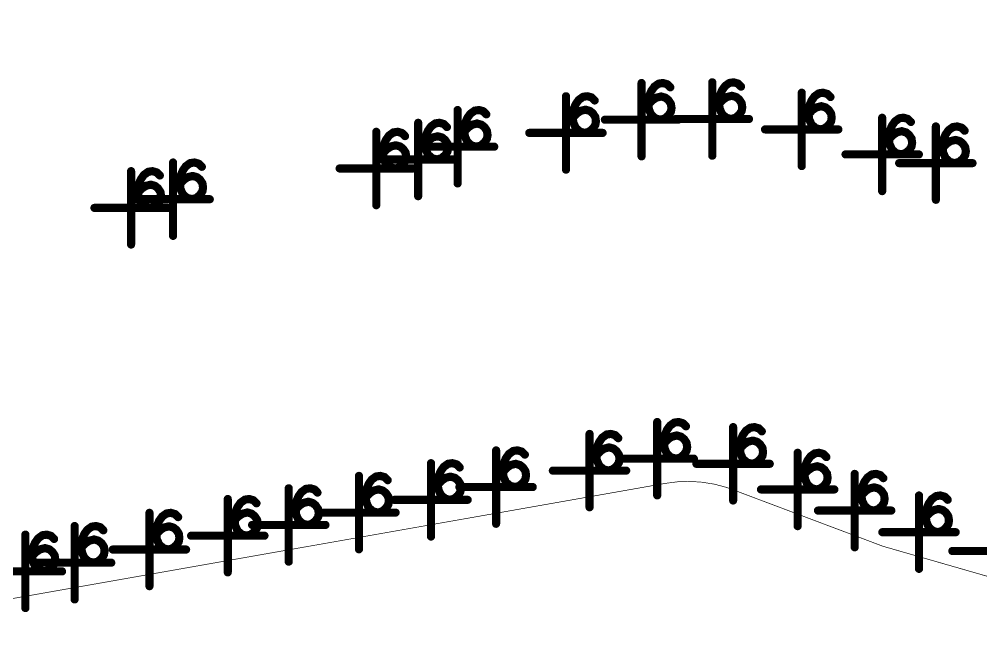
# Model space of a CAD drawing. Header units: millimetres. Extents: x 3885 to 4350, y -149 to 182.
# Drawn here: x 4114.48 to 4129.46, y 75.21 to 84.97 of the extents above; entities that cross this region are included whole.
import ezdxf

# ---------------------------------------------------------------- set-up
doc = ezdxf.new("R2010")
doc.units = ezdxf.units.MM
doc.header["$LTSCALE"] = 23.1
doc.layers.get('0').update_dxf_attribs({"linetype": 'CONTINUOUS'})

# ---------------------------------------------------------------- blocks, each defined once
blk = doc.blocks.new('PAD_R1')
at = {"const_width": 0.5}
blk.add_lwpolyline([(0.25, 0, 1), (-0.25, 0, 1)], format="xyb", close=True, dxfattribs=at)

msp = doc.modelspace()

# ---------------------------------------------------------------- linework, layer by layer
at = {"const_width": 0.0102}
msp.add_lwpolyline([(4113.202, 75.742), (4124.546, 77.743, -0.144705), (4125.672, 77.615, 0.100411), (4137.441, 75.227), (4142.941, 75.227, 0.151026), (4159.983, 80.495, -0.151038), (4161.111, 80.844), (4185.826, 80.844, 0.414215), (4186.826, 81.844), (4186.826, 93.444, 0.414215), (4185.826, 94.444), (4160.956, 94.444, 0.152268), (4152.375, 91.769, -0.152268), (4142.941, 88.827), (4137.441, 88.827, -0.101585), (4130.901, 90.17, 0.145893), (4122.33, 91.162), (4110.84, 89.136)], format="xyb", dxfattribs=at)
for points, const_width in [([(4124.463, 84.036), (4124.481, 83.91)], 0.0672), ([(4124.556, 84.029), (4124.521, 83.907)], 0.0695), ([(4125.274, 83.989), (4125.274, 82.846)], 0.127), ([(4125.471, 84.007), (4125.544, 83.904)], 0.0821), ([(4125.565, 84.047), (4125.583, 83.921)], 0.0672), ([(4125.658, 84.04), (4125.623, 83.918)], 0.0695), ([(4124.172, 83.978), (4124.172, 82.835)], 0.127), ([(4124.297, 83.924), (4124.4, 83.85)], 0.0818), ([(4124.368, 83.996), (4124.442, 83.893)], 0.0821), ([(4124.641, 83.98), (4124.551, 83.89)], 0.0675), ([(4125.399, 83.935), (4125.502, 83.861)], 0.0818), ([(4125.743, 83.991), (4125.653, 83.901)], 0.0675), ([(4126.959, 83.885), (4126.977, 83.759)], 0.0672), ([(4127.052, 83.878), (4127.017, 83.756)], 0.0695), ([(4122.995, 83.772), (4122.995, 82.629)], 0.127), ([(4123.119, 83.719), (4123.222, 83.645)], 0.0818), ([(4123.191, 83.791), (4123.265, 83.688)], 0.0821), ([(4123.286, 83.831), (4123.303, 83.705)], 0.0672), ([(4123.379, 83.824), (4123.344, 83.702)], 0.0695), ([(4123.463, 83.774), (4123.374, 83.685)], 0.0675), ([(4124.22, 83.71), (4124.345, 83.691)], 0.0754), ([(4124.227, 83.76), (4124.353, 83.74)], 0.0754), ([(4124.252, 83.846), (4124.368, 83.796)], 0.0727), ([(4124.265, 83.723), (4124.355, 83.633)], 0.0945), ([(4124.337, 83.783), (4124.407, 83.677)], 0.0687), ([(4124.423, 83.82), (4124.454, 83.697)], 0.0785), ([(4124.528, 83.82), (4124.493, 83.698)], 0.0695), ([(4124.607, 83.78), (4124.528, 83.681)], 0.0609), ([(4124.663, 83.718), (4124.557, 83.647)], 0.0687), ([(4125.322, 83.721), (4125.447, 83.702)], 0.0754), ([(4125.329, 83.771), (4125.455, 83.751)], 0.0754), ([(4125.354, 83.857), (4125.471, 83.806)], 0.0727), ([(4125.367, 83.733), (4125.457, 83.644)], 0.0945), ([(4125.439, 83.794), (4125.509, 83.688)], 0.0687), ([(4125.525, 83.831), (4125.556, 83.708)], 0.0785), ([(4125.63, 83.831), (4125.595, 83.709)], 0.0695), ([(4125.709, 83.791), (4125.63, 83.691)], 0.0609), ([(4125.765, 83.729), (4125.659, 83.658)], 0.0687), ([(4126.668, 83.827), (4126.668, 82.684)], 0.127), ([(4126.792, 83.773), (4126.896, 83.699)], 0.0818), ([(4126.864, 83.845), (4126.938, 83.742)], 0.0821), ([(4127.137, 83.829), (4127.047, 83.739)], 0.0675), ([(4121.306, 83.557), (4121.306, 82.414)], 0.127), ([(4121.502, 83.575), (4121.576, 83.472)], 0.0821), ([(4121.597, 83.615), (4121.615, 83.49)], 0.0672), ([(4121.69, 83.609), (4121.655, 83.487)], 0.0695), ([(4123.074, 83.64), (4123.191, 83.59)], 0.0727), ([(4123.159, 83.578), (4123.23, 83.472)], 0.0687), ([(4123.246, 83.615), (4123.277, 83.492)], 0.0785), ([(4123.35, 83.614), (4123.315, 83.492)], 0.0695), ([(4123.43, 83.574), (4123.35, 83.475)], 0.0609), ([(4124.218, 83.609), (4124.345, 83.622)], 0.0955), ([(4124.247, 83.5), (4124.363, 83.551)], 0.0939), ([(4124.697, 83.63), (4124.571, 83.611)], 0.0675), ([(4124.697, 83.548), (4124.571, 83.569)], 0.058), ([(4125.32, 83.62), (4125.447, 83.633)], 0.0955), ([(4125.349, 83.511), (4125.466, 83.562)], 0.0939), ([(4125.799, 83.64), (4125.673, 83.622)], 0.0675), ([(4125.799, 83.559), (4125.674, 83.58)], 0.058), ([(4126.715, 83.559), (4126.841, 83.54)], 0.0754), ([(4126.723, 83.608), (4126.849, 83.589)], 0.0754), ([(4126.748, 83.695), (4126.864, 83.644)], 0.0727), ([(4126.761, 83.571), (4126.851, 83.482)], 0.0945), ([(4126.833, 83.632), (4126.903, 83.526)], 0.0687), ([(4126.919, 83.669), (4126.95, 83.546)], 0.0785), ([(4127.023, 83.669), (4126.989, 83.546)], 0.0695), ([(4127.103, 83.628), (4127.023, 83.529)], 0.0609), ([(4127.159, 83.567), (4127.053, 83.496)], 0.0687), ([(4120.983, 83.417), (4121.001, 83.291)], 0.0672), ([(4121.385, 83.425), (4121.502, 83.375)], 0.0727), ([(4121.43, 83.504), (4121.533, 83.43)], 0.0818), ([(4121.774, 83.559), (4121.685, 83.469)], 0.0675), ([(4123.041, 83.404), (4123.167, 83.417)], 0.0955), ([(4123.042, 83.505), (4123.168, 83.486)], 0.0754), ([(4123.05, 83.554), (4123.175, 83.535)], 0.0754), ([(4123.088, 83.517), (4123.177, 83.427)], 0.0945), ([(4123.485, 83.512), (4123.38, 83.442)], 0.0687), ([(4123.519, 83.424), (4123.394, 83.406)], 0.0675), ([(4124.744, 83.406), (4123.601, 83.406)], 0.127), ([(4124.317, 83.406), (4124.399, 83.502)], 0.0879), ([(4124.414, 83.354), (4124.445, 83.477)], 0.0785), ([(4124.518, 83.355), (4124.483, 83.477)], 0.0692), ([(4124.603, 83.4), (4124.522, 83.498)], 0.0743), ([(4124.663, 83.466), (4124.557, 83.537)], 0.0687), ([(4125.846, 83.417), (4124.703, 83.417)], 0.127), ([(4125.419, 83.417), (4125.501, 83.513)], 0.0879), ([(4125.516, 83.365), (4125.547, 83.488)], 0.0785), ([(4125.62, 83.366), (4125.585, 83.488)], 0.0692), ([(4125.705, 83.411), (4125.624, 83.509)], 0.0743), ([(4125.765, 83.477), (4125.659, 83.547)], 0.0687), ([(4126.714, 83.458), (4126.84, 83.471)], 0.0955), ([(4126.743, 83.348), (4126.859, 83.4)], 0.0939), ([(4127.193, 83.478), (4127.067, 83.46)], 0.0675), ([(4127.192, 83.397), (4127.067, 83.418)], 0.058), ([(4127.921, 83.437), (4127.921, 82.294)], 0.127), ([(4128.118, 83.456), (4128.192, 83.353)], 0.0821), ([(4128.212, 83.496), (4128.23, 83.37)], 0.0672), ([(4128.305, 83.489), (4128.271, 83.367)], 0.0695), ([(4128.39, 83.439), (4128.3, 83.35)], 0.0675), ([(4120.33, 83.276), (4120.348, 83.15)], 0.0672), ([(4120.423, 83.27), (4120.388, 83.147)], 0.0695), ([(4120.692, 83.358), (4120.692, 82.215)], 0.127), ([(4120.817, 83.305), (4120.92, 83.231)], 0.0818), ([(4120.889, 83.377), (4120.962, 83.274)], 0.0821), ([(4121.076, 83.41), (4121.041, 83.288)], 0.0695), ([(4121.161, 83.36), (4121.071, 83.271)], 0.0675), ([(4121.353, 83.29), (4121.479, 83.27)], 0.0754), ([(4121.361, 83.339), (4121.486, 83.32)], 0.0754), ([(4121.399, 83.302), (4121.489, 83.212)], 0.0945), ([(4121.47, 83.362), (4121.541, 83.257)], 0.0687), ([(4121.557, 83.4), (4121.588, 83.276)], 0.0785), ([(4121.661, 83.399), (4121.626, 83.277)], 0.0695), ([(4121.741, 83.359), (4121.661, 83.26)], 0.0609), ([(4121.797, 83.297), (4121.691, 83.227)], 0.0687), ([(4123.07, 83.294), (4123.186, 83.346)], 0.0939), ([(4123.139, 83.2), (4123.222, 83.297)], 0.0879), ([(4123.236, 83.149), (4123.267, 83.272)], 0.0785), ([(4123.341, 83.149), (4123.306, 83.272)], 0.0692), ([(4123.426, 83.195), (4123.344, 83.293)], 0.0743), ([(4123.485, 83.261), (4123.38, 83.331)], 0.0687), ([(4123.519, 83.343), (4123.394, 83.364)], 0.058), ([(4127.239, 83.255), (4126.096, 83.255)], 0.127), ([(4126.812, 83.254), (4126.895, 83.351)], 0.0879), ([(4126.91, 83.203), (4126.941, 83.326)], 0.0785), ([(4127.014, 83.204), (4126.979, 83.326)], 0.0692), ([(4127.099, 83.249), (4127.018, 83.347)], 0.0743), ([(4127.159, 83.315), (4127.053, 83.385)], 0.0687), ([(4128.001, 83.305), (4128.118, 83.255)], 0.0727), ([(4128.046, 83.384), (4128.149, 83.31)], 0.0818), ([(4128.173, 83.28), (4128.203, 83.157)], 0.0785), ([(4128.277, 83.279), (4128.242, 83.157)], 0.0695), ([(4128.758, 83.302), (4128.758, 82.159)], 0.127), ([(4128.954, 83.32), (4129.028, 83.217)], 0.0821), ([(4129.049, 83.36), (4129.067, 83.234)], 0.0672), ([(4129.142, 83.353), (4129.107, 83.231)], 0.0695), ([(4129.227, 83.304), (4129.137, 83.214)], 0.0675), ([(4120.039, 83.218), (4120.039, 82.075)], 0.127), ([(4120.163, 83.164), (4120.267, 83.091)], 0.0818), ([(4120.235, 83.236), (4120.309, 83.133)], 0.0821), ([(4120.508, 83.22), (4120.418, 83.13)], 0.0675), ([(4120.747, 83.14), (4120.873, 83.121)], 0.0754), ([(4120.772, 83.226), (4120.889, 83.176)], 0.0727), ([(4120.785, 83.103), (4120.875, 83.013)], 0.0945), ([(4120.857, 83.164), (4120.927, 83.058)], 0.0687), ([(4120.944, 83.201), (4120.974, 83.078)], 0.0785), ([(4121.048, 83.2), (4121.013, 83.078)], 0.0695), ([(4121.127, 83.16), (4121.048, 83.061)], 0.0609), ([(4121.352, 83.189), (4121.478, 83.202)], 0.0955), ([(4121.381, 83.079), (4121.497, 83.13)], 0.0939), ([(4121.797, 83.046), (4121.691, 83.116)], 0.0687), ([(4121.831, 83.209), (4121.705, 83.191)], 0.0675), ([(4121.83, 83.127), (4121.705, 83.148)], 0.058), ([(4123.566, 83.201), (4122.423, 83.201)], 0.127), ([(4127.969, 83.17), (4128.094, 83.151)], 0.0754), ([(4127.977, 83.219), (4128.102, 83.2)], 0.0754), ([(4128.014, 83.182), (4128.104, 83.092)], 0.0945), ([(4128.086, 83.243), (4128.157, 83.137)], 0.0687), ([(4128.356, 83.239), (4128.277, 83.14)], 0.0609), ([(4128.412, 83.177), (4128.307, 83.107)], 0.0687), ([(4128.837, 83.17), (4128.954, 83.12)], 0.0727), ([(4128.882, 83.248), (4128.986, 83.175)], 0.0818), ([(4129.009, 83.144), (4129.04, 83.021)], 0.0785), ([(4129.113, 83.144), (4129.079, 83.022)], 0.0695), ([(4120.094, 83), (4120.219, 82.981)], 0.0754), ([(4120.118, 83.086), (4120.235, 83.036)], 0.0727), ([(4120.132, 82.963), (4120.222, 82.873)], 0.0945), ([(4120.204, 83.023), (4120.274, 82.918)], 0.0687), ([(4120.29, 83.061), (4120.321, 82.937)], 0.0785), ([(4120.394, 83.06), (4120.359, 82.938)], 0.0695), ([(4120.474, 83.02), (4120.394, 82.921)], 0.0609), ([(4121.877, 82.986), (4120.734, 82.986)], 0.127), ([(4120.739, 82.99), (4120.865, 83.003)], 0.0955), ([(4120.74, 83.091), (4120.865, 83.072)], 0.0754), ([(4121.183, 83.098), (4121.078, 83.028)], 0.0687), ([(4121.217, 83.01), (4121.091, 82.992)], 0.0675), ([(4121.45, 82.985), (4121.533, 83.081)], 0.0879), ([(4121.548, 82.934), (4121.578, 83.057)], 0.0785), ([(4121.652, 82.934), (4121.617, 83.056)], 0.0692), ([(4121.737, 82.98), (4121.656, 83.077)], 0.0743), ([(4127.968, 83.069), (4128.094, 83.082)], 0.0955), ([(4127.997, 82.959), (4128.113, 83.011)], 0.0939), ([(4128.066, 82.865), (4128.148, 82.962)], 0.0879), ([(4128.412, 82.926), (4128.307, 82.996)], 0.0687), ([(4128.446, 83.089), (4128.321, 83.071)], 0.0675), ([(4128.446, 83.008), (4128.321, 83.029)], 0.058), ([(4128.805, 83.034), (4128.931, 83.015)], 0.0754), ([(4128.813, 83.084), (4128.939, 83.064)], 0.0754), ([(4128.851, 83.047), (4128.941, 82.957)], 0.0945), ([(4128.923, 83.107), (4128.993, 83.001)], 0.0687), ([(4129.193, 83.104), (4129.113, 83.005)], 0.0609), ([(4129.249, 83.042), (4129.143, 82.971)], 0.0687), ([(4120.085, 82.85), (4120.211, 82.862)], 0.0955), ([(4120.086, 82.95), (4120.212, 82.931)], 0.0754), ([(4121.264, 82.787), (4120.121, 82.787)], 0.127), ([(4120.53, 82.958), (4120.424, 82.888)], 0.0687), ([(4120.564, 82.87), (4120.438, 82.852)], 0.0675), ([(4120.768, 82.88), (4120.884, 82.932)], 0.0939), ([(4120.837, 82.786), (4120.919, 82.883)], 0.0879), ([(4120.934, 82.735), (4120.965, 82.858)], 0.0785), ([(4121.038, 82.735), (4121.003, 82.858)], 0.0692), ([(4121.123, 82.781), (4121.042, 82.879)], 0.0743), ([(4121.183, 82.847), (4121.078, 82.917)], 0.0687), ([(4121.217, 82.929), (4121.092, 82.95)], 0.058), ([(4128.493, 82.866), (4127.35, 82.866)], 0.127), ([(4128.163, 82.814), (4128.194, 82.937)], 0.0785), ([(4128.267, 82.814), (4128.233, 82.937)], 0.0692), ([(4128.352, 82.86), (4128.271, 82.958)], 0.0743), ([(4128.804, 82.933), (4128.93, 82.946)], 0.0955), ([(4128.833, 82.824), (4128.949, 82.875)], 0.0939), ([(4128.902, 82.73), (4128.985, 82.826)], 0.0879), ([(4129.189, 82.724), (4129.108, 82.822)], 0.0743), ([(4129.249, 82.79), (4129.143, 82.861)], 0.0687), ([(4129.283, 82.954), (4129.157, 82.935)], 0.0675), ([(4129.282, 82.872), (4129.157, 82.893)], 0.058), ([(4116.873, 82.74), (4116.873, 81.597)], 0.127), ([(4116.998, 82.686), (4117.101, 82.613)], 0.0818), ([(4117.069, 82.758), (4117.143, 82.655)], 0.0821), ([(4117.164, 82.798), (4117.182, 82.672)], 0.0672), ([(4117.257, 82.792), (4117.222, 82.669)], 0.0695), ([(4117.342, 82.742), (4117.252, 82.652)], 0.0675), ([(4120.61, 82.647), (4119.467, 82.647)], 0.127), ([(4120.114, 82.74), (4120.23, 82.791)], 0.0939), ([(4120.183, 82.646), (4120.266, 82.742)], 0.0879), ([(4120.281, 82.594), (4120.311, 82.718)], 0.0785), ([(4120.385, 82.595), (4120.35, 82.717)], 0.0692), ([(4120.47, 82.64), (4120.389, 82.738)], 0.0743), ([(4120.53, 82.706), (4120.424, 82.777)], 0.0687), ([(4120.563, 82.788), (4120.438, 82.809)], 0.058), ([(4129.329, 82.73), (4128.186, 82.73)], 0.127), ([(4129, 82.678), (4129.03, 82.801)], 0.0785), ([(4129.104, 82.679), (4129.069, 82.801)], 0.0692), ([(4116.219, 82.605), (4116.219, 81.462)], 0.127), ([(4116.344, 82.551), (4116.447, 82.478)], 0.0818), ([(4116.416, 82.623), (4116.49, 82.52)], 0.0821), ([(4116.51, 82.663), (4116.528, 82.537)], 0.0672), ([(4116.603, 82.656), (4116.569, 82.534)], 0.0695), ([(4116.688, 82.607), (4116.598, 82.517)], 0.0675), ([(4116.928, 82.522), (4117.054, 82.503)], 0.0754), ([(4116.953, 82.608), (4117.07, 82.558)], 0.0727), ([(4117.038, 82.545), (4117.108, 82.439)], 0.0687), ([(4117.124, 82.583), (4117.155, 82.459)], 0.0785), ([(4117.229, 82.582), (4117.194, 82.46)], 0.0695), ([(4117.308, 82.542), (4117.229, 82.443)], 0.0609), ([(4116.275, 82.387), (4116.4, 82.367)], 0.0754), ([(4116.299, 82.473), (4116.416, 82.423)], 0.0727), ([(4116.384, 82.41), (4116.455, 82.304)], 0.0687), ([(4116.471, 82.447), (4116.501, 82.324)], 0.0785), ([(4116.575, 82.447), (4116.54, 82.325)], 0.0695), ([(4116.654, 82.407), (4116.575, 82.308)], 0.0609), ([(4116.919, 82.372), (4117.046, 82.384)], 0.0955), ([(4116.921, 82.472), (4117.046, 82.453)], 0.0754), ([(4116.966, 82.485), (4117.056, 82.395)], 0.0945), ([(4117.364, 82.48), (4117.258, 82.409)], 0.0687), ([(4117.398, 82.392), (4117.272, 82.374)], 0.0675), ([(4116.266, 82.236), (4116.392, 82.249)], 0.0955), ([(4116.267, 82.337), (4116.392, 82.318)], 0.0754), ([(4116.312, 82.35), (4116.402, 82.26)], 0.0945), ([(4116.71, 82.345), (4116.605, 82.274)], 0.0687), ([(4116.744, 82.257), (4116.618, 82.239)], 0.0675), ([(4116.948, 82.262), (4117.064, 82.313)], 0.0939), ([(4117.018, 82.168), (4117.1, 82.264)], 0.0879), ([(4117.115, 82.116), (4117.146, 82.24)], 0.0785), ([(4117.219, 82.117), (4117.184, 82.239)], 0.0692), ([(4117.304, 82.162), (4117.223, 82.26)], 0.0743), ([(4117.364, 82.228), (4117.258, 82.299)], 0.0687), ([(4117.398, 82.31), (4117.273, 82.331)], 0.058), ([(4117.445, 82.168), (4116.302, 82.168)], 0.127), ([(4116.295, 82.127), (4116.411, 82.178)], 0.0939), ([(4116.364, 82.033), (4116.446, 82.129)], 0.0879), ([(4116.461, 81.981), (4116.492, 82.104)], 0.0785), ([(4116.565, 81.982), (4116.531, 82.104)], 0.0692), ([(4116.65, 82.027), (4116.569, 82.125)], 0.0743), ([(4116.71, 82.093), (4116.605, 82.164)], 0.0687), ([(4116.744, 82.175), (4116.619, 82.196)], 0.058), ([(4116.791, 82.033), (4115.648, 82.033)], 0.127), ([(4124.416, 78.698), (4124.416, 77.555)], 0.127), ([(4124.54, 78.645), (4124.644, 78.571)], 0.0818), ([(4124.612, 78.716), (4124.686, 78.613)], 0.0821), ([(4124.707, 78.756), (4124.725, 78.631)], 0.0672), ([(4124.8, 78.75), (4124.765, 78.627)], 0.0695), ([(4124.885, 78.7), (4124.795, 78.61)], 0.0675), ([(4125.599, 78.619), (4125.599, 77.476)], 0.127), ([(4125.795, 78.637), (4125.869, 78.534)], 0.0821), ([(4125.89, 78.677), (4125.907, 78.551)], 0.0672), ([(4125.983, 78.67), (4125.948, 78.548)], 0.0695), ([(4126.067, 78.621), (4125.978, 78.531)], 0.0675), ([(4123.362, 78.513), (4123.362, 77.37)], 0.127), ([(4123.558, 78.531), (4123.632, 78.428)], 0.0821), ([(4123.653, 78.571), (4123.671, 78.445)], 0.0672), ([(4123.746, 78.564), (4123.711, 78.442)], 0.0695), ([(4123.831, 78.515), (4123.741, 78.425)], 0.0675), ([(4124.471, 78.48), (4124.597, 78.461)], 0.0754), ([(4124.496, 78.566), (4124.612, 78.516)], 0.0727), ([(4124.581, 78.503), (4124.651, 78.398)], 0.0687), ([(4124.667, 78.541), (4124.698, 78.417)], 0.0785), ([(4124.772, 78.54), (4124.737, 78.418)], 0.0695), ([(4124.851, 78.5), (4124.772, 78.401)], 0.0609), ([(4125.678, 78.487), (4125.795, 78.437)], 0.0727), ([(4125.723, 78.565), (4125.826, 78.492)], 0.0818), ([(4123.441, 78.381), (4123.558, 78.331)], 0.0727), ([(4123.486, 78.459), (4123.59, 78.386)], 0.0818), ([(4123.613, 78.355), (4123.644, 78.232)], 0.0785), ([(4123.717, 78.355), (4123.683, 78.233)], 0.0695), ([(4124.462, 78.33), (4124.589, 78.343)], 0.0955), ([(4124.463, 78.431), (4124.589, 78.411)], 0.0754), ([(4124.509, 78.443), (4124.599, 78.353)], 0.0945), ([(4124.907, 78.438), (4124.801, 78.368)], 0.0687), ([(4124.941, 78.35), (4124.815, 78.332)], 0.0675), ([(4125.646, 78.351), (4125.772, 78.332)], 0.0754), ([(4125.654, 78.401), (4125.779, 78.381)], 0.0754), ([(4125.692, 78.364), (4125.781, 78.274)], 0.0945), ([(4125.763, 78.424), (4125.834, 78.318)], 0.0687), ([(4125.85, 78.461), (4125.881, 78.338)], 0.0785), ([(4125.954, 78.461), (4125.919, 78.339)], 0.0695), ([(4126.034, 78.421), (4125.954, 78.322)], 0.0609), ([(4126.089, 78.359), (4125.984, 78.288)], 0.0687), ([(4121.906, 78.256), (4121.906, 77.113)], 0.127), ([(4122.03, 78.203), (4122.134, 78.129)], 0.0818), ([(4122.102, 78.275), (4122.176, 78.171)], 0.0821), ([(4122.197, 78.315), (4122.215, 78.189)], 0.0672), ([(4122.29, 78.308), (4122.255, 78.186)], 0.0695), ([(4122.375, 78.258), (4122.285, 78.169)], 0.0675), ([(4123.408, 78.145), (4123.534, 78.157)], 0.0955), ([(4123.409, 78.245), (4123.535, 78.226)], 0.0754), ([(4123.417, 78.295), (4123.543, 78.275)], 0.0754), ([(4123.455, 78.258), (4123.545, 78.168)], 0.0945), ([(4123.527, 78.318), (4123.597, 78.212)], 0.0687), ([(4123.797, 78.315), (4123.717, 78.216)], 0.0609), ([(4123.853, 78.253), (4123.747, 78.182)], 0.0687), ([(4124.491, 78.22), (4124.607, 78.271)], 0.0939), ([(4124.56, 78.126), (4124.643, 78.222)], 0.0879), ([(4124.658, 78.075), (4124.689, 78.198)], 0.0785), ([(4124.762, 78.075), (4124.727, 78.197)], 0.0692), ([(4124.847, 78.121), (4124.766, 78.218)], 0.0743), ([(4124.907, 78.186), (4124.801, 78.257)], 0.0687), ([(4124.941, 78.268), (4124.815, 78.289)], 0.058), ([(4125.645, 78.25), (4125.771, 78.263)], 0.0955), ([(4125.674, 78.141), (4125.79, 78.192)], 0.0939), ([(4126.089, 78.107), (4125.984, 78.178)], 0.0687), ([(4126.123, 78.271), (4125.998, 78.252)], 0.0675), ([(4126.123, 78.189), (4125.998, 78.21)], 0.058), ([(4126.604, 78.219), (4126.604, 77.076)], 0.127), ([(4126.729, 78.166), (4126.832, 78.092)], 0.0818), ([(4126.801, 78.238), (4126.875, 78.134)], 0.0821), ([(4126.895, 78.277), (4126.913, 78.152)], 0.0672), ([(4126.988, 78.271), (4126.954, 78.149)], 0.0695), ([(4127.073, 78.221), (4126.983, 78.131)], 0.0675), ([(4120.892, 78.057), (4120.892, 76.914)], 0.127), ([(4121.088, 78.076), (4121.162, 77.972)], 0.0821), ([(4121.183, 78.115), (4121.2, 77.99)], 0.0672), ([(4121.276, 78.109), (4121.241, 77.987)], 0.0695), ([(4121.36, 78.059), (4121.271, 77.969)], 0.0675), ([(4121.961, 78.038), (4122.087, 78.019)], 0.0754), ([(4121.986, 78.124), (4122.102, 78.074)], 0.0727), ([(4122.071, 78.062), (4122.141, 77.956)], 0.0687), ([(4122.157, 78.099), (4122.188, 77.976)], 0.0785), ([(4122.261, 78.098), (4122.227, 77.976)], 0.0695), ([(4122.341, 78.058), (4122.261, 77.959)], 0.0609), ([(4123.437, 78.035), (4123.553, 78.086)], 0.0939), ([(4123.506, 77.941), (4123.589, 78.037)], 0.0879), ([(4123.793, 77.935), (4123.712, 78.033)], 0.0743), ([(4123.853, 78.001), (4123.747, 78.072)], 0.0687), ([(4123.887, 78.165), (4123.761, 78.147)], 0.0675), ([(4123.886, 78.083), (4123.761, 78.104)], 0.058), ([(4124.987, 78.127), (4123.844, 78.127)], 0.127), ([(4126.17, 78.047), (4125.027, 78.047)], 0.127), ([(4125.743, 78.047), (4125.826, 78.143)], 0.0879), ([(4125.84, 77.995), (4125.871, 78.118)], 0.0785), ([(4125.945, 77.996), (4125.91, 78.118)], 0.0692), ([(4126.03, 78.041), (4125.948, 78.139)], 0.0743), ([(4126.684, 78.087), (4126.801, 78.037)], 0.0727), ([(4126.769, 78.024), (4126.84, 77.919)], 0.0687), ([(4126.856, 78.062), (4126.886, 77.939)], 0.0785), ([(4126.96, 78.061), (4126.925, 77.939)], 0.0695), ([(4119.769, 77.859), (4119.769, 76.716)], 0.127), ([(4119.965, 77.877), (4120.039, 77.774)], 0.0821), ([(4120.06, 77.917), (4120.078, 77.791)], 0.0672), ([(4120.153, 77.91), (4120.118, 77.788)], 0.0695), ([(4120.971, 77.925), (4121.088, 77.875)], 0.0727), ([(4121.016, 78.004), (4121.119, 77.93)], 0.0818), ([(4121.143, 77.9), (4121.174, 77.777)], 0.0785), ([(4121.247, 77.899), (4121.212, 77.777)], 0.0695), ([(4121.952, 77.888), (4122.079, 77.901)], 0.0955), ([(4121.953, 77.989), (4122.079, 77.97)], 0.0754), ([(4121.999, 78.001), (4122.089, 77.911)], 0.0945), ([(4122.397, 77.996), (4122.291, 77.926)], 0.0687), ([(4122.431, 77.908), (4122.305, 77.89)], 0.0675), ([(4123.933, 77.941), (4122.79, 77.941)], 0.127), ([(4123.604, 77.889), (4123.634, 78.013)], 0.0785), ([(4123.708, 77.89), (4123.673, 78.012)], 0.0692), ([(4126.651, 77.851), (4126.777, 77.864)], 0.0955), ([(4126.652, 77.952), (4126.777, 77.932)], 0.0754), ([(4126.66, 78.001), (4126.785, 77.982)], 0.0754), ([(4126.698, 77.964), (4126.787, 77.874)], 0.0945), ([(4127.039, 78.021), (4126.96, 77.922)], 0.0609), ([(4127.095, 77.959), (4126.99, 77.889)], 0.0687), ([(4127.129, 77.871), (4127.004, 77.853)], 0.0675), ([(4127.493, 77.89), (4127.493, 76.747)], 0.127), ([(4127.689, 77.909), (4127.763, 77.805)], 0.0821), ([(4127.784, 77.949), (4127.801, 77.823)], 0.0672), ([(4127.877, 77.942), (4127.842, 77.82)], 0.0695), ([(4127.961, 77.892), (4127.872, 77.803)], 0.0675), ([(4118.967, 77.724), (4118.984, 77.599)], 0.0672), ([(4119.849, 77.727), (4119.965, 77.677)], 0.0727), ([(4119.893, 77.805), (4119.997, 77.732)], 0.0818), ([(4120.238, 77.861), (4120.148, 77.771)], 0.0675), ([(4120.939, 77.79), (4121.065, 77.77)], 0.0754), ([(4120.947, 77.839), (4121.072, 77.82)], 0.0754), ([(4120.985, 77.802), (4121.075, 77.712)], 0.0945), ([(4121.056, 77.862), (4121.127, 77.757)], 0.0687), ([(4121.327, 77.859), (4121.247, 77.76)], 0.0609), ([(4121.383, 77.797), (4121.277, 77.727)], 0.0687), ([(4121.981, 77.778), (4122.097, 77.83)], 0.0939), ([(4122.05, 77.684), (4122.133, 77.781)], 0.0879), ([(4122.148, 77.633), (4122.179, 77.756)], 0.0785), ([(4122.252, 77.633), (4122.217, 77.755)], 0.0692), ([(4122.337, 77.679), (4122.256, 77.777)], 0.0743), ([(4122.397, 77.745), (4122.291, 77.815)], 0.0687), ([(4122.43, 77.827), (4122.305, 77.848)], 0.058), ([(4126.68, 77.741), (4126.796, 77.793)], 0.0939), ([(4126.749, 77.647), (4126.831, 77.744)], 0.0879), ([(4126.846, 77.596), (4126.877, 77.719)], 0.0785), ([(4127.035, 77.642), (4126.954, 77.739)], 0.0743), ([(4127.095, 77.708), (4126.99, 77.778)], 0.0687), ([(4127.129, 77.789), (4127.004, 77.811)], 0.058), ([(4127.572, 77.758), (4127.689, 77.708)], 0.0727), ([(4127.617, 77.837), (4127.72, 77.763)], 0.0818), ([(4127.744, 77.733), (4127.775, 77.61)], 0.0785), ([(4127.848, 77.732), (4127.813, 77.61)], 0.0695), ([(4118.675, 77.666), (4118.675, 76.523)], 0.127), ([(4118.8, 77.613), (4118.903, 77.539)], 0.0818), ([(4118.872, 77.684), (4118.946, 77.581)], 0.0821), ([(4119.06, 77.718), (4119.025, 77.595)], 0.0695), ([(4119.144, 77.668), (4119.055, 77.578)], 0.0675), ([(4119.817, 77.591), (4119.942, 77.572)], 0.0754), ([(4119.824, 77.641), (4119.95, 77.621)], 0.0754), ([(4119.862, 77.604), (4119.952, 77.514)], 0.0945), ([(4119.934, 77.664), (4120.004, 77.558)], 0.0687), ([(4120.02, 77.701), (4120.051, 77.578)], 0.0785), ([(4120.125, 77.701), (4120.09, 77.579)], 0.0695), ([(4120.204, 77.661), (4120.125, 77.562)], 0.0609), ([(4120.26, 77.599), (4120.154, 77.528)], 0.0687), ([(4120.938, 77.689), (4121.064, 77.702)], 0.0955), ([(4120.967, 77.579), (4121.083, 77.631)], 0.0939), ([(4121.036, 77.485), (4121.119, 77.582)], 0.0879), ([(4121.323, 77.48), (4121.242, 77.577)], 0.0743), ([(4121.383, 77.546), (4121.277, 77.616)], 0.0687), ([(4121.417, 77.709), (4121.291, 77.691)], 0.0675), ([(4121.416, 77.627), (4121.291, 77.649)], 0.058), ([(4122.477, 77.685), (4121.334, 77.685)], 0.127), ([(4127.176, 77.648), (4126.033, 77.648)], 0.127), ([(4126.951, 77.596), (4126.916, 77.718)], 0.0692), ([(4127.54, 77.623), (4127.666, 77.604)], 0.0754), ([(4127.548, 77.672), (4127.673, 77.653)], 0.0754), ([(4127.586, 77.635), (4127.676, 77.545)], 0.0945), ([(4127.657, 77.696), (4127.728, 77.59)], 0.0687), ([(4127.928, 77.692), (4127.848, 77.593)], 0.0609), ([(4127.984, 77.63), (4127.878, 77.56)], 0.0687), ([(4128.495, 77.554), (4128.495, 76.411)], 0.127), ([(4128.692, 77.572), (4128.765, 77.469)], 0.0821), ([(4128.786, 77.612), (4128.804, 77.486)], 0.0672), ([(4128.879, 77.605), (4128.844, 77.483)], 0.0695), ([(4117.725, 77.499), (4117.725, 76.356)], 0.127), ([(4117.85, 77.445), (4117.953, 77.371)], 0.0818), ([(4117.922, 77.517), (4117.995, 77.414)], 0.0821), ([(4118.016, 77.557), (4118.034, 77.431)], 0.0672), ([(4118.109, 77.55), (4118.075, 77.428)], 0.0695), ([(4118.194, 77.501), (4118.104, 77.411)], 0.0675), ([(4118.731, 77.448), (4118.856, 77.429)], 0.0754), ([(4118.755, 77.534), (4118.872, 77.484)], 0.0727), ([(4118.769, 77.411), (4118.858, 77.321)], 0.0945), ([(4118.84, 77.471), (4118.911, 77.366)], 0.0687), ([(4118.927, 77.509), (4118.958, 77.385)], 0.0785), ([(4119.031, 77.508), (4118.996, 77.386)], 0.0695), ([(4119.111, 77.468), (4119.031, 77.369)], 0.0609), ([(4119.815, 77.49), (4119.942, 77.503)], 0.0955), ([(4119.844, 77.381), (4119.96, 77.432)], 0.0939), ([(4120.294, 77.511), (4120.168, 77.493)], 0.0675), ([(4120.294, 77.429), (4120.168, 77.45)], 0.058), ([(4121.463, 77.486), (4120.32, 77.486)], 0.127), ([(4121.134, 77.434), (4121.164, 77.557)], 0.0785), ([(4121.238, 77.434), (4121.203, 77.556)], 0.0692), ([(4127.539, 77.522), (4127.665, 77.535)], 0.0955), ([(4127.568, 77.412), (4127.684, 77.464)], 0.0939), ([(4127.637, 77.318), (4127.72, 77.415)], 0.0879), ([(4127.984, 77.379), (4127.878, 77.449)], 0.0687), ([(4128.017, 77.542), (4127.892, 77.524)], 0.0675), ([(4128.017, 77.461), (4127.892, 77.482)], 0.058), ([(4128.575, 77.422), (4128.692, 77.372)], 0.0727), ([(4128.62, 77.5), (4128.723, 77.426)], 0.0818), ([(4128.964, 77.556), (4128.874, 77.466)], 0.0675), ([(4116.505, 77.284), (4116.505, 76.141)], 0.127), ([(4116.701, 77.302), (4116.775, 77.199)], 0.0821), ([(4116.796, 77.342), (4116.813, 77.216)], 0.0672), ([(4116.889, 77.335), (4116.854, 77.213)], 0.0695), ([(4116.973, 77.286), (4116.884, 77.196)], 0.0675), ([(4117.78, 77.281), (4117.906, 77.261)], 0.0754), ([(4117.805, 77.367), (4117.922, 77.317)], 0.0727), ([(4117.89, 77.304), (4117.961, 77.198)], 0.0687), ([(4117.977, 77.341), (4118.007, 77.218)], 0.0785), ([(4118.081, 77.341), (4118.046, 77.219)], 0.0695), ([(4118.16, 77.301), (4118.081, 77.202)], 0.0609), ([(4118.722, 77.298), (4118.848, 77.311)], 0.0955), ([(4118.723, 77.399), (4118.849, 77.379)], 0.0754), ([(4119.166, 77.406), (4119.061, 77.336)], 0.0687), ([(4119.2, 77.318), (4119.075, 77.3)], 0.0675), ([(4120.34, 77.287), (4119.197, 77.287)], 0.127), ([(4119.913, 77.287), (4119.996, 77.383)], 0.0879), ([(4120.011, 77.235), (4120.042, 77.358)], 0.0785), ([(4120.115, 77.236), (4120.08, 77.358)], 0.0692), ([(4120.2, 77.281), (4120.119, 77.379)], 0.0743), ([(4120.26, 77.347), (4120.154, 77.418)], 0.0687), ([(4128.064, 77.319), (4126.921, 77.319)], 0.127), ([(4127.734, 77.267), (4127.765, 77.39)], 0.0785), ([(4127.839, 77.267), (4127.804, 77.389)], 0.0692), ([(4127.924, 77.313), (4127.843, 77.41)], 0.0743), ([(4128.543, 77.286), (4128.668, 77.267)], 0.0754), ([(4128.55, 77.336), (4128.676, 77.316)], 0.0754), ([(4128.588, 77.299), (4128.678, 77.209)], 0.0945), ([(4128.66, 77.359), (4128.73, 77.253)], 0.0687), ([(4128.746, 77.396), (4128.777, 77.273)], 0.0785), ([(4128.851, 77.396), (4128.816, 77.274)], 0.0695), ([(4128.93, 77.356), (4128.851, 77.257)], 0.0609), ([(4128.986, 77.294), (4128.88, 77.223)], 0.0687), ([(4115.63, 77.136), (4115.648, 77.01)], 0.0672), ([(4115.723, 77.13), (4115.688, 77.007)], 0.0695), ([(4116.584, 77.152), (4116.701, 77.102)], 0.0727), ([(4116.629, 77.23), (4116.732, 77.156)], 0.0818), ([(4116.756, 77.126), (4116.787, 77.003)], 0.0785), ([(4116.86, 77.126), (4116.825, 77.004)], 0.0695), ([(4117.772, 77.13), (4117.898, 77.143)], 0.0955), ([(4117.773, 77.231), (4117.898, 77.212)], 0.0754), ([(4117.818, 77.243), (4117.908, 77.154)], 0.0945), ([(4119.247, 77.095), (4118.104, 77.095)], 0.127), ([(4118.216, 77.239), (4118.111, 77.168)], 0.0687), ([(4118.25, 77.151), (4118.124, 77.132)], 0.0675), ([(4118.751, 77.188), (4118.867, 77.239)], 0.0939), ([(4118.82, 77.094), (4118.903, 77.19)], 0.0879), ([(4118.917, 77.043), (4118.948, 77.166)], 0.0785), ([(4119.022, 77.043), (4118.987, 77.165)], 0.0692), ([(4119.107, 77.089), (4119.025, 77.186)], 0.0743), ([(4119.166, 77.154), (4119.061, 77.225)], 0.0687), ([(4119.2, 77.236), (4119.075, 77.257)], 0.058), ([(4128.541, 77.185), (4128.668, 77.198)], 0.0955), ([(4128.57, 77.076), (4128.687, 77.127)], 0.0939), ([(4129.02, 77.206), (4128.894, 77.187)], 0.0675), ([(4129.02, 77.124), (4128.895, 77.145)], 0.058), ([(4114.572, 76.944), (4114.572, 75.801)], 0.127), ([(4114.863, 77.002), (4114.88, 76.876)], 0.0672), ([(4114.956, 76.995), (4114.921, 76.873)], 0.0695), ([(4115.339, 77.078), (4115.339, 75.935)], 0.127), ([(4115.463, 77.025), (4115.567, 76.951)], 0.0818), ([(4115.535, 77.096), (4115.609, 76.993)], 0.0821), ([(4115.808, 77.08), (4115.718, 76.99)], 0.0675), ([(4116.552, 77.016), (4116.678, 76.997)], 0.0754), ([(4116.56, 77.066), (4116.685, 77.046)], 0.0754), ([(4116.598, 77.029), (4116.687, 76.939)], 0.0945), ([(4116.669, 77.089), (4116.74, 76.983)], 0.0687), ([(4116.94, 77.086), (4116.86, 76.987)], 0.0609), ([(4116.996, 77.024), (4116.89, 76.953)], 0.0687), ([(4117.801, 77.021), (4117.917, 77.072)], 0.0939), ([(4117.87, 76.927), (4117.952, 77.023)], 0.0879), ([(4117.967, 76.875), (4117.998, 76.998)], 0.0785), ([(4118.071, 76.876), (4118.036, 76.998)], 0.0692), ([(4118.156, 76.921), (4118.075, 77.019)], 0.0743), ([(4118.216, 76.987), (4118.111, 77.058)], 0.0687), ([(4118.25, 77.069), (4118.125, 77.09)], 0.058), ([(4129.067, 76.982), (4127.924, 76.982)], 0.127), ([(4128.64, 76.982), (4128.722, 77.078)], 0.0879), ([(4128.737, 76.93), (4128.768, 77.053)], 0.0785), ([(4128.841, 76.931), (4128.806, 77.053)], 0.0692), ([(4128.926, 76.976), (4128.845, 77.074)], 0.0743), ([(4128.986, 77.042), (4128.88, 77.113)], 0.0687), ([(4114.696, 76.89), (4114.799, 76.817)], 0.0818), ([(4114.768, 76.962), (4114.842, 76.859)], 0.0821), ([(4115.04, 76.946), (4114.951, 76.856)], 0.0675), ([(4115.394, 76.86), (4115.519, 76.841)], 0.0754), ([(4115.418, 76.946), (4115.535, 76.896)], 0.0727), ([(4115.432, 76.823), (4115.522, 76.733)], 0.0945), ([(4115.503, 76.883), (4115.574, 76.778)], 0.0687), ([(4115.59, 76.921), (4115.621, 76.797)], 0.0785), ([(4115.694, 76.92), (4115.659, 76.798)], 0.0695), ([(4115.774, 76.88), (4115.694, 76.781)], 0.0609), ([(4116.551, 76.915), (4116.677, 76.928)], 0.0955), ([(4116.58, 76.806), (4116.696, 76.857)], 0.0939), ([(4116.996, 76.772), (4116.89, 76.843)], 0.0687), ([(4117.029, 76.936), (4116.904, 76.917)], 0.0675), ([(4117.029, 76.854), (4116.904, 76.875)], 0.058), ([(4118.297, 76.927), (4117.154, 76.927)], 0.127), ([(4114.619, 76.676), (4114.745, 76.657)], 0.0754), ([(4114.627, 76.726), (4114.752, 76.707)], 0.0754), ([(4114.651, 76.812), (4114.768, 76.762)], 0.0727), ([(4114.665, 76.689), (4114.755, 76.599)], 0.0945), ([(4114.736, 76.749), (4114.807, 76.643)], 0.0687), ([(4114.823, 76.786), (4114.854, 76.663)], 0.0785), ([(4114.927, 76.786), (4114.892, 76.664)], 0.0695), ([(4115.007, 76.746), (4114.927, 76.647)], 0.0609), ([(4115.063, 76.684), (4114.957, 76.613)], 0.0687), ([(4115.385, 76.71), (4115.511, 76.723)], 0.0955), ([(4115.386, 76.811), (4115.512, 76.791)], 0.0754), ([(4115.83, 76.818), (4115.724, 76.748)], 0.0687), ([(4115.864, 76.73), (4115.738, 76.712)], 0.0675), ([(4117.076, 76.712), (4115.933, 76.712)], 0.127), ([(4116.649, 76.712), (4116.732, 76.808)], 0.0879), ([(4116.746, 76.66), (4116.777, 76.783)], 0.0785), ([(4116.851, 76.661), (4116.816, 76.783)], 0.0692), ([(4116.936, 76.706), (4116.854, 76.804)], 0.0743), ([(4130.157, 76.689), (4129.014, 76.689)], 0.127), ([(4114.618, 76.576), (4114.744, 76.588)], 0.0955), ([(4114.647, 76.466), (4114.763, 76.517)], 0.0939), ([(4115.91, 76.507), (4114.767, 76.507)], 0.127), ([(4115.096, 76.596), (4114.971, 76.578)], 0.0675), ([(4115.096, 76.514), (4114.971, 76.535)], 0.058), ([(4115.414, 76.6), (4115.53, 76.651)], 0.0939), ([(4115.483, 76.506), (4115.566, 76.602)], 0.0879), ([(4115.581, 76.454), (4115.611, 76.578)], 0.0785), ([(4115.685, 76.455), (4115.65, 76.577)], 0.0692), ([(4115.77, 76.501), (4115.689, 76.598)], 0.0743), ([(4115.83, 76.566), (4115.724, 76.637)], 0.0687), ([(4115.863, 76.648), (4115.738, 76.669)], 0.058), ([(4115.143, 76.372), (4114, 76.372)], 0.127), ([(4114.716, 76.372), (4114.799, 76.468)], 0.0879), ([(4114.814, 76.32), (4114.844, 76.444)], 0.0785), ([(4114.918, 76.321), (4114.883, 76.443)], 0.0692), ([(4115.003, 76.366), (4114.922, 76.464)], 0.0743), ([(4115.063, 76.432), (4114.957, 76.503)], 0.0687)]:
    msp.add_lwpolyline(points, dxfattribs=dict(const_width=const_width))

# ---------------------------------------------------------------- block references
at = {"xscale": 0.127, "yscale": 0.127}
for p in [(4125.274, 83.989), (4125.607, 83.989), (4124.172, 83.978), (4124.324, 83.854), (4124.372, 83.921), (4124.439, 83.968), (4124.505, 83.978), (4124.572, 83.959), (4124.62, 83.911), (4125.427, 83.865), (4125.474, 83.931), (4125.541, 83.979), (4125.674, 83.97), (4125.722, 83.922), (4122.995, 83.772), (4123.194, 83.715), (4123.261, 83.763), (4123.328, 83.772), (4123.395, 83.753), (4123.442, 83.706), (4124.296, 83.787), (4124.344, 83.711), (4124.401, 83.749), (4124.477, 83.768), (4124.544, 83.749), (4124.591, 83.711), (4125.398, 83.798), (4125.446, 83.722), (4125.503, 83.76), (4125.579, 83.779), (4125.646, 83.76), (4125.693, 83.722), (4126.668, 83.827), (4126.82, 83.703), (4126.868, 83.769), (4126.935, 83.817), (4127.001, 83.827), (4127.068, 83.808), (4127.116, 83.76), (4121.306, 83.557), (4121.572, 83.548), (4121.639, 83.557), (4121.706, 83.538), (4123.118, 83.582), (4123.147, 83.649), (4123.223, 83.544), (4123.299, 83.563), (4123.366, 83.544), (4124.277, 83.663), (4124.277, 83.644), (4124.286, 83.568), (4124.629, 83.654), (4124.639, 83.587), (4125.379, 83.674), (4125.379, 83.655), (4125.388, 83.579), (4125.731, 83.665), (4125.731, 83.541), (4125.741, 83.598), (4126.792, 83.636), (4126.839, 83.56), (4126.896, 83.598), (4126.973, 83.617), (4127.039, 83.598), (4127.087, 83.56), (4121.458, 83.433), (4121.506, 83.5), (4121.753, 83.49), (4123.099, 83.458), (4123.099, 83.439), (4123.166, 83.506), (4123.414, 83.506), (4123.452, 83.449), (4123.601, 83.406), (4124.324, 83.482), (4124.391, 83.425), (4124.467, 83.406), (4124.534, 83.425), (4124.591, 83.473), (4124.629, 83.53), (4124.703, 83.417), (4124.744, 83.406), (4125.427, 83.493), (4125.493, 83.436), (4125.57, 83.417), (4125.636, 83.436), (4125.693, 83.484), (4125.846, 83.417), (4126.773, 83.512), (4126.773, 83.493), (4126.782, 83.417), (4127.125, 83.503), (4127.135, 83.436), (4127.921, 83.437), (4128.188, 83.428), (4128.255, 83.437), (4128.321, 83.418), (4120.692, 83.358), (4120.845, 83.235), (4120.892, 83.301), (4120.959, 83.349), (4121.025, 83.358), (4121.092, 83.339), (4121.14, 83.292), (4121.41, 83.243), (4121.429, 83.367), (4121.477, 83.29), (4121.534, 83.329), (4121.61, 83.348), (4121.677, 83.329), (4121.725, 83.29), (4123.109, 83.363), (4123.147, 83.277), (4123.414, 83.268), (4123.452, 83.325), (4123.461, 83.382), (4126.096, 83.255), (4126.82, 83.331), (4126.887, 83.274), (4126.963, 83.255), (4127.03, 83.274), (4127.087, 83.322), (4127.125, 83.379), (4127.239, 83.255), (4128.045, 83.247), (4128.074, 83.314), (4128.121, 83.38), (4128.369, 83.371), (4128.758, 83.302), (4128.958, 83.245), (4129.024, 83.292), (4129.091, 83.302), (4129.158, 83.283), (4129.206, 83.235), (4120.039, 83.218), (4120.191, 83.094), (4120.239, 83.161), (4120.305, 83.209), (4120.372, 83.218), (4120.439, 83.199), (4120.487, 83.151), (4120.816, 83.168), (4120.864, 83.092), (4120.921, 83.13), (4120.997, 83.149), (4121.064, 83.13), (4121.111, 83.092), (4121.41, 83.224), (4121.42, 83.148), (4121.763, 83.233), (4121.763, 83.109), (4121.773, 83.166), (4122.423, 83.201), (4123.214, 83.22), (4123.29, 83.201), (4123.356, 83.22), (4123.566, 83.201), (4128.026, 83.123), (4128.026, 83.104), (4128.093, 83.171), (4128.15, 83.209), (4128.226, 83.228), (4128.293, 83.209), (4128.34, 83.171), (4128.379, 83.114), (4128.881, 83.111), (4128.91, 83.178), (4129.063, 83.092), (4120.162, 83.028), (4120.21, 82.951), (4120.267, 82.989), (4120.344, 83.008), (4120.41, 82.989), (4120.458, 82.951), (4120.734, 82.986), (4120.797, 83.044), (4120.797, 83.025), (4120.807, 82.949), (4121.149, 83.035), (4121.159, 82.968), (4121.458, 83.062), (4121.525, 83.005), (4121.601, 82.986), (4121.668, 83.005), (4121.725, 83.052), (4121.877, 82.986), (4128.036, 83.028), (4128.074, 82.942), (4128.379, 82.99), (4128.388, 83.047), (4128.862, 82.987), (4128.862, 82.968), (4128.929, 83.035), (4128.986, 83.073), (4129.129, 83.073), (4129.177, 83.035), (4129.215, 82.978), (4120.121, 82.787), (4120.143, 82.904), (4120.143, 82.885), (4120.153, 82.809), (4120.496, 82.894), (4120.506, 82.827), (4120.845, 82.863), (4120.911, 82.806), (4120.988, 82.787), (4121.054, 82.806), (4121.111, 82.854), (4121.149, 82.911), (4121.264, 82.787), (4124.172, 82.835), (4125.274, 82.846), (4127.35, 82.866), (4128.141, 82.885), (4128.217, 82.866), (4128.283, 82.885), (4128.34, 82.933), (4128.493, 82.866), (4128.872, 82.892), (4128.91, 82.807), (4129.177, 82.797), (4129.215, 82.854), (4129.225, 82.911), (4116.873, 82.74), (4117.073, 82.683), (4117.14, 82.731), (4117.206, 82.74), (4117.273, 82.721), (4117.321, 82.673), (4119.467, 82.647), (4120.191, 82.723), (4120.258, 82.666), (4120.334, 82.647), (4120.401, 82.666), (4120.458, 82.713), (4120.496, 82.77), (4120.61, 82.647), (4126.668, 82.684), (4128.186, 82.73), (4128.977, 82.749), (4129.053, 82.73), (4129.12, 82.749), (4129.329, 82.73), (4116.219, 82.605), (4116.419, 82.548), (4116.486, 82.595), (4116.553, 82.605), (4116.619, 82.586), (4116.667, 82.538), (4116.997, 82.549), (4117.026, 82.616), (4117.102, 82.511), (4117.178, 82.53), (4117.245, 82.511), (4122.995, 82.629), (4116.343, 82.414), (4116.372, 82.481), (4116.391, 82.338), (4116.448, 82.376), (4116.524, 82.395), (4116.591, 82.376), (4116.638, 82.338), (4116.978, 82.426), (4116.978, 82.406), (4117.045, 82.473), (4117.292, 82.473), (4117.33, 82.416), (4117.34, 82.349), (4121.306, 82.414), (4116.324, 82.29), (4116.324, 82.271), (4116.334, 82.195), (4116.677, 82.281), (4116.686, 82.214), (4116.987, 82.331), (4117.026, 82.245), (4117.092, 82.188), (4117.235, 82.188), (4117.292, 82.235), (4117.33, 82.292), (4120.692, 82.215), (4127.921, 82.294), (4116.302, 82.168), (4116.372, 82.11), (4116.439, 82.052), (4116.581, 82.052), (4116.638, 82.1), (4116.677, 82.157), (4117.169, 82.168), (4117.445, 82.168), (4120.039, 82.075), (4128.758, 82.159), (4115.648, 82.033), (4116.515, 82.033), (4116.791, 82.033), (4116.873, 81.597), (4116.219, 81.462), (4124.416, 78.698), (4124.616, 78.641), (4124.683, 78.689), (4124.749, 78.698), (4124.816, 78.679), (4124.864, 78.631), (4125.599, 78.619), (4125.865, 78.609), (4125.932, 78.619), (4125.999, 78.6), (4123.362, 78.513), (4123.562, 78.456), (4123.628, 78.504), (4123.695, 78.513), (4123.762, 78.494), (4123.81, 78.446), (4124.54, 78.508), (4124.568, 78.574), (4124.644, 78.469), (4124.721, 78.489), (4124.787, 78.469), (4125.751, 78.495), (4125.798, 78.562), (4126.046, 78.552), (4123.485, 78.322), (4123.514, 78.389), (4123.667, 78.303), (4124.521, 78.384), (4124.521, 78.365), (4124.587, 78.431), (4124.835, 78.431), (4124.873, 78.374), (4124.883, 78.307), (4125.703, 78.304), (4125.722, 78.428), (4125.77, 78.352), (4125.827, 78.39), (4125.903, 78.409), (4125.97, 78.39), (4126.018, 78.352), (4126.056, 78.295), (4121.906, 78.256), (4122.106, 78.199), (4122.173, 78.247), (4122.239, 78.256), (4122.306, 78.237), (4122.354, 78.19), (4123.466, 78.198), (4123.466, 78.179), (4123.533, 78.246), (4123.59, 78.284), (4123.733, 78.284), (4123.781, 78.246), (4123.819, 78.189), (4124.53, 78.289), (4124.568, 78.203), (4124.635, 78.146), (4124.778, 78.146), (4124.835, 78.193), (4124.873, 78.25), (4125.703, 78.285), (4125.713, 78.209), (4126.056, 78.171), (4126.065, 78.228), (4126.604, 78.219), (4126.804, 78.162), (4126.871, 78.21), (4126.938, 78.219), (4127.004, 78.2), (4127.052, 78.152), (4120.892, 78.057), (4121.092, 78), (4121.158, 78.048), (4121.225, 78.057), (4121.292, 78.038), (4121.339, 77.99), (4122.03, 78.066), (4122.058, 78.133), (4122.134, 78.028), (4122.211, 78.047), (4122.277, 78.028), (4123.476, 78.103), (4123.514, 78.018), (4123.781, 78.008), (4123.819, 78.065), (4123.829, 78.122), (4123.844, 78.127), (4124.711, 78.127), (4124.987, 78.127), (4125.027, 78.047), (4125.751, 78.124), (4125.818, 78.066), (4125.894, 78.047), (4125.96, 78.066), (4126.018, 78.114), (4126.17, 78.047), (4126.728, 78.029), (4126.757, 78.096), (4126.833, 77.991), (4126.909, 78.01), (4126.976, 77.991), (4119.769, 77.859), (4120.036, 77.849), (4120.102, 77.859), (4121.015, 77.867), (4121.044, 77.934), (4121.196, 77.848), (4122.011, 77.942), (4122.011, 77.923), (4122.02, 77.847), (4122.077, 77.99), (4122.325, 77.99), (4122.363, 77.933), (4122.373, 77.866), (4122.79, 77.941), (4123.581, 77.96), (4123.657, 77.941), (4123.724, 77.96), (4123.933, 77.941), (4126.709, 77.905), (4126.709, 77.886), (4126.776, 77.953), (4127.023, 77.953), (4127.062, 77.895), (4127.493, 77.89), (4127.759, 77.881), (4127.826, 77.89), (4127.893, 77.871), (4119.921, 77.735), (4119.969, 77.802), (4120.169, 77.84), (4120.217, 77.792), (4120.996, 77.743), (4120.996, 77.724), (4121.063, 77.791), (4121.12, 77.829), (4121.263, 77.829), (4121.311, 77.791), (4121.349, 77.733), (4122.058, 77.761), (4122.125, 77.704), (4122.268, 77.704), (4122.325, 77.751), (4122.363, 77.809), (4126.719, 77.81), (4126.757, 77.724), (4127.023, 77.714), (4127.062, 77.771), (4127.071, 77.829), (4127.616, 77.7), (4127.645, 77.767), (4127.692, 77.833), (4127.94, 77.824), (4118.675, 77.666), (4118.828, 77.542), (4118.875, 77.609), (4118.942, 77.657), (4119.009, 77.666), (4119.076, 77.647), (4119.123, 77.599), (4119.874, 77.544), (4119.893, 77.668), (4119.94, 77.592), (4119.998, 77.63), (4120.074, 77.649), (4120.141, 77.63), (4120.188, 77.592), (4121.006, 77.648), (4121.044, 77.562), (4121.311, 77.552), (4121.334, 77.685), (4121.349, 77.609), (4121.358, 77.667), (4122.201, 77.685), (4122.477, 77.685), (4124.416, 77.555), (4126.033, 77.648), (4126.824, 77.667), (4126.9, 77.648), (4126.966, 77.667), (4127.176, 77.648), (4127.597, 77.576), (4127.597, 77.557), (4127.664, 77.624), (4127.721, 77.662), (4127.797, 77.681), (4127.864, 77.662), (4127.912, 77.624), (4127.95, 77.567), (4128.495, 77.554), (4128.762, 77.544), (4128.828, 77.554), (4117.725, 77.499), (4117.925, 77.442), (4117.992, 77.489), (4118.059, 77.499), (4118.125, 77.48), (4118.173, 77.432), (4118.799, 77.476), (4118.847, 77.399), (4118.904, 77.437), (4118.98, 77.457), (4119.047, 77.437), (4119.095, 77.399), (4119.874, 77.525), (4119.883, 77.449), (4120.226, 77.535), (4120.226, 77.411), (4120.236, 77.468), (4120.32, 77.486), (4121.111, 77.505), (4121.187, 77.486), (4121.254, 77.505), (4121.463, 77.486), (4125.599, 77.476), (4127.607, 77.481), (4127.645, 77.395), (4127.95, 77.443), (4127.959, 77.5), (4128.648, 77.43), (4128.695, 77.497), (4128.895, 77.535), (4128.943, 77.487), (4116.505, 77.284), (4116.771, 77.274), (4116.838, 77.284), (4116.905, 77.265), (4117.849, 77.308), (4117.878, 77.375), (4117.954, 77.27), (4118.03, 77.289), (4118.097, 77.27), (4118.78, 77.352), (4118.78, 77.333), (4118.79, 77.257), (4119.133, 77.342), (4119.142, 77.275), (4119.197, 77.287), (4119.921, 77.364), (4119.988, 77.306), (4120.064, 77.287), (4120.131, 77.306), (4120.188, 77.354), (4120.34, 77.287), (4123.362, 77.37), (4126.921, 77.319), (4127.712, 77.338), (4127.788, 77.319), (4127.855, 77.338), (4127.912, 77.385), (4128.064, 77.319), (4128.619, 77.363), (4128.667, 77.287), (4128.724, 77.325), (4128.8, 77.344), (4128.867, 77.325), (4128.914, 77.287), (4116.628, 77.093), (4116.657, 77.16), (4116.704, 77.227), (4116.952, 77.217), (4117.83, 77.184), (4117.83, 77.165), (4117.897, 77.232), (4118.104, 77.095), (4118.144, 77.232), (4118.182, 77.175), (4118.192, 77.108), (4118.828, 77.171), (4118.895, 77.114), (4118.971, 77.095), (4119.037, 77.114), (4119.095, 77.161), (4119.133, 77.218), (4119.247, 77.095), (4121.906, 77.113), (4128.6, 77.239), (4128.6, 77.22), (4128.609, 77.144), (4128.952, 77.23), (4128.952, 77.106), (4128.962, 77.163), (4114.572, 76.944), (4114.905, 76.944), (4115.339, 77.078), (4115.491, 76.954), (4115.539, 77.021), (4115.605, 77.069), (4115.672, 77.078), (4115.739, 77.059), (4115.786, 77.011), (4116.609, 76.969), (4116.609, 76.95), (4116.676, 77.017), (4116.733, 77.055), (4116.809, 77.074), (4116.876, 77.055), (4116.924, 77.017), (4116.962, 76.96), (4117.84, 77.089), (4117.878, 77.003), (4117.944, 76.946), (4118.087, 76.946), (4118.144, 76.994), (4118.182, 77.051), (4126.604, 77.076), (4127.924, 76.982), (4128.648, 77.059), (4128.714, 77.001), (4128.791, 76.982), (4128.857, 77.001), (4128.914, 77.049), (4129.067, 76.982), (4114.724, 76.82), (4114.772, 76.887), (4114.838, 76.935), (4114.972, 76.925), (4115.019, 76.877), (4115.462, 76.888), (4115.51, 76.811), (4115.567, 76.849), (4115.643, 76.869), (4115.71, 76.849), (4115.758, 76.811), (4116.619, 76.874), (4116.962, 76.836), (4116.971, 76.893), (4117.154, 76.927), (4118.021, 76.927), (4118.297, 76.927), (4120.892, 76.914), (4114.695, 76.753), (4114.743, 76.677), (4114.8, 76.715), (4114.876, 76.734), (4114.943, 76.715), (4114.991, 76.677), (4115.443, 76.764), (4115.443, 76.745), (4115.453, 76.669), (4115.796, 76.754), (4115.806, 76.687), (4115.933, 76.712), (4116.657, 76.789), (4116.724, 76.731), (4116.8, 76.712), (4116.867, 76.731), (4116.924, 76.779), (4117.076, 76.712), (4119.769, 76.716), (4127.493, 76.747), (4129.014, 76.689), (4114.676, 76.63), (4114.676, 76.61), (4114.686, 76.535), (4114.767, 76.507), (4115.029, 76.62), (4115.029, 76.496), (4115.038, 76.553), (4115.491, 76.583), (4115.558, 76.526), (4115.634, 76.507), (4115.701, 76.526), (4115.758, 76.573), (4115.796, 76.63), (4115.91, 76.507), (4118.675, 76.523), (4114.724, 76.449), (4114.791, 76.392), (4114.867, 76.372), (4114.934, 76.392), (4114.991, 76.439), (4115.143, 76.372), (4117.725, 76.356), (4128.495, 76.411), (4116.505, 76.141), (4115.339, 75.935), (4114.572, 75.801)]:
    msp.add_blockref('PAD_R1', p, dxfattribs=at)

doc.saveas('drawing.dxf')
